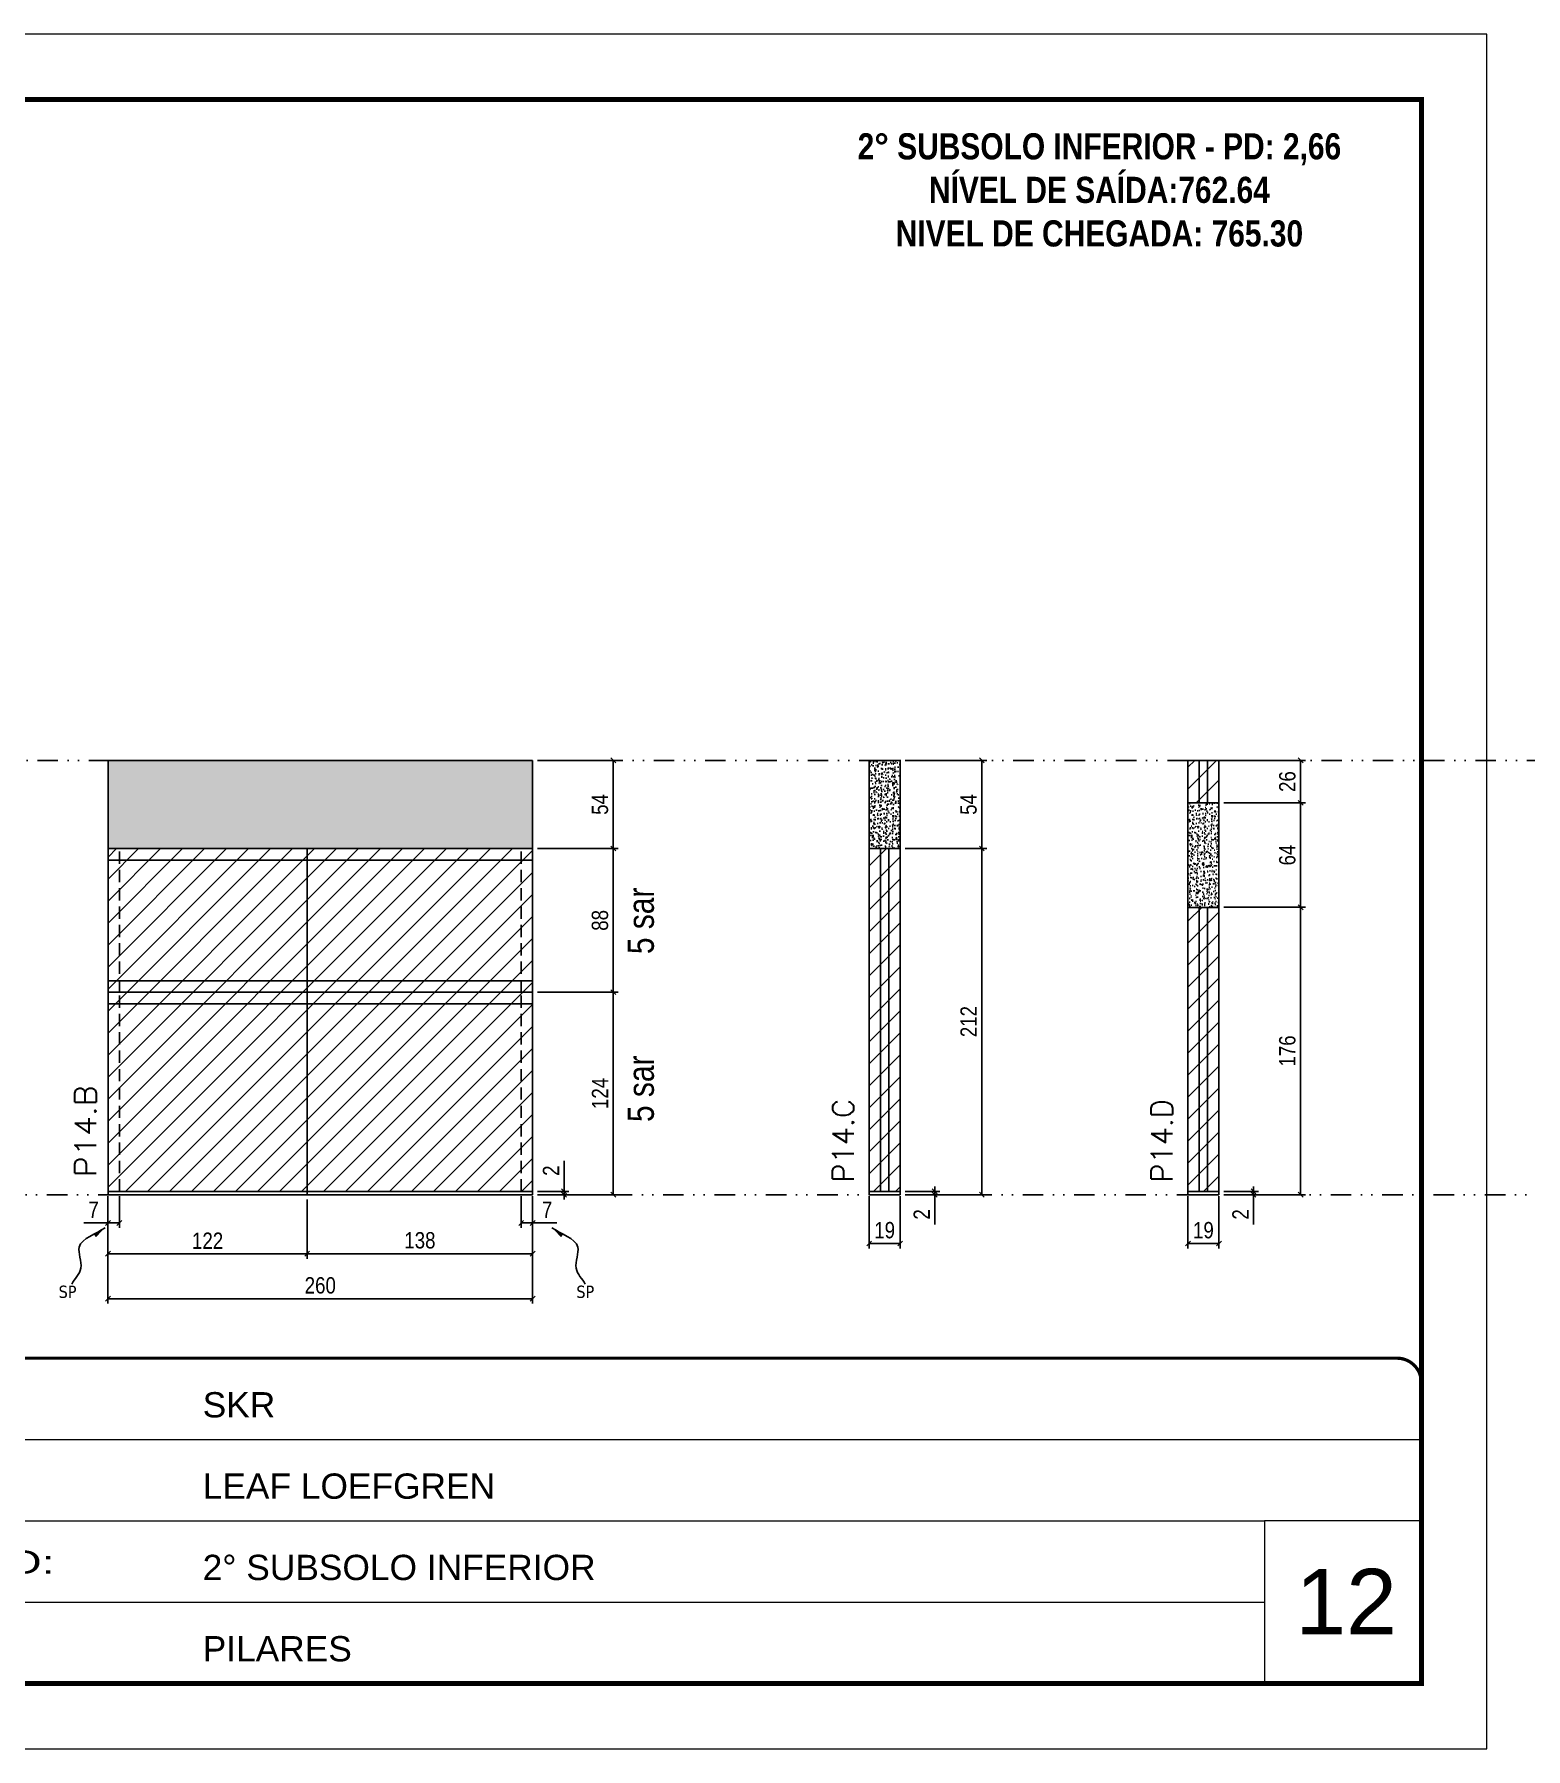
# Model space of a CAD drawing. Extents: x 13513 to 27878, y -21631 to 6985.
# Drawn here: x 19778 to 20691, y 3638 to 4688 of the extents above; entities that cross this region are included whole.
import ezdxf

# ---------------------------------------------------------------- set-up
doc = ezdxf.new("R2010")
doc.units = 0
for name, pattern in [('CONTINUO', [0]), ('DASHED', [0.75, 0.5, -0.25]), ('DIVIDE2', [0.625, 0.25, -0.125, 0, -0.125, 0, -0.125]), ('HIDDEN', [0.375, 0.25, -0.125])]:
    doc.linetypes.add(name, pattern=pattern)
for name, color, linetype, lineweight in [('CARIMBO', 255, 'Continuous', 9), ('Folhas', 255, 'Continuous', 9), ('Hachura', 251, 'Continuous', 9), ('SARRAFO DE PRESSAO', 251, 'DASHED', 9), ('Texto Seção', 7, 'Continuous', 15)]:
    doc.layers.add(name, color=color, linetype=linetype, lineweight=lineweight)
for name, color, linetype in [('COTA', 241, 'Continuous'), ('NOMENCLATURA', 7, 'Continuous'), ('Nível', 160, 'Continuous'), ('Painéis', 200, 'Continuous'), ('SARR_2.2x7', 40, 'Continuous'), ('Sarrafo de Pressão', 42, 'HIDDEN'), ('texto', 7, 'Continuous')]:
    doc.layers.add(name, color=color, linetype=linetype)
doc.styles.add('ARIAL', font='arial.ttf')
doc.styles.add('ARIAL_NARROW', font='ARIALN.TTF', dxfattribs={"height": 0.2})
doc.styles.add('COTA TECNICA', font='techl___.ttf', dxfattribs={"height": 10})
doc.styles.add('COTA TECNICA-50', font='techl___.ttf', dxfattribs={"height": 10})
doc.styles.add('REGUA-120', font='ROMANS.shx', dxfattribs={"height": 15})
doc.styles.add('ROMANC', font='techb___.ttf', dxfattribs={"height": 2.5})
doc.styles.get("Standard").update_dxf_attribs({"font": 'arial.ttf'})
doc.styles.add('Tecnologia', font='')
doc.styles.get('Tecnologia').set_extended_font_data('Forgotten Futurist')
doc.dimstyles.new('COTA PAINEL-50', dxfattribs={"dimtxt": 10, "dimasz": 3, "dimexe": 3, "dimexo": 3, "dimgap": 3, "dimtad": 1, "dimdec": 1, "dimzin": 12, "dimdsep": 46, "dimtxsty": 'COTA TECNICA-50', "dimblk1": 'OBLIQUE', "dimblk2": 'OBLIQUE', "dimsah": 1, "dimcen": 0.9, "dimclrd": 4, "dimclre": 4, "dimclrt": 240, "dimadec": 1, "dimazin": 3, "dimtfac": 1, "dimtdec": 1, "dimtmove": 0, "dimatfit": 3, "dimfxl": 1, "dimtolj": 1, "dimtzin": 12, "dimarcsym": 0})
doc.dimstyles.new('PAINEL', dxfattribs={"dimtxt": 10, "dimasz": 3, "dimexe": 3, "dimexo": 3, "dimgap": 3, "dimtad": 1, "dimdec": 1, "dimzin": 12, "dimdsep": 46, "dimtxsty": 'COTA TECNICA', "dimblk1": 'OBLIQUE', "dimblk2": 'OBLIQUE', "dimsah": 1, "dimcen": 0.9, "dimclrd": 4, "dimclre": 4, "dimclrt": 240, "dimadec": 1, "dimazin": 3, "dimtfac": 1, "dimtdec": 1, "dimtmove": 0, "dimatfit": 3, "dimfxl": 1, "dimtolj": 1, "dimtzin": 12, "dimarcsym": 0})
doc.dimstyles.get("Standard").update_dxf_attribs({"dimtxt": 0.18, "dimasz": 0.18, "dimexe": 0.18, "dimexo": 0.0625, "dimgap": 0.09, "dimtad": 0, "dimtih": 1, "dimtoh": 1, "dimdec": 4, "dimzin": 0, "dimdsep": 46, "dimtxsty": 'Standard', "dimcen": 0.09, "dimadec": 0, "dimazin": 0, "dimtfac": 1, "dimtdec": 4, "dimtofl": 0, "dimtmove": 0, "dimatfit": 3, "dimfxl": 1, "dimtolj": 1, "dimtzin": 0, "dimarcsym": 0})

# ---------------------------------------------------------------- blocks, each defined once
blk = doc.blocks.new('9999999999')
at = {"color": 30, "linetype": 'CONTINUO'}
for p, q in [((98564.6, 34230.2), (98564.6, 34429.4)), ((98564.6, 34379.6), (99584, 34379.6)), ((98564.6, 34329.8), (99488, 34329.8)), ((99584, 34329.8), (99488, 34329.8)), ((99488, 34329.8), (99488, 34230.2)), ((98564.6, 34280), (99488, 34280))]:
    blk.add_line(p, q, dxfattribs=at)
at = {"color": 30, "linetype": 'CONTINUO', "const_width": 2}
blk.add_lwpolyline([(99584, 34230.2), (99584, 34414.4, 0.414214), (99569, 34429.4), (98229, 34429.4, 0.414214), (98214, 34414.4), (98214, 34245.2, 0.414214), (98229, 34230.2), (99584, 34230.2)], format="xyb", dxfattribs=at)
at = {"layer": 'Folhas'}
blk.add_lwpolyline([(98139, 34190.2), (99624, 34190.2), (99624, 35240.2), (98139, 35240.2)], close=True, dxfattribs=at)
at = {"layer": 'Folhas', "color": 30, "const_width": 3}
blk.add_lwpolyline([(98214, 34230.2), (99584, 34230.2), (99584, 35200.2), (98214, 35200.2)], close=True, dxfattribs=at)
at = {"color": 7, "linetype": 'Continuous', "ltscale": 5, "style": 'ARIAL'}
for s, height, p in [('SKR', 15.48, (98837.7, 34393.1)), ('LEAF LOEFGREN', 15.483, (98837.7, 34343.3)), ('2° SUBSOLO INFERIOR', 15.483, (98837.7, 34293.5)), ('NOVA SISTEMAS CONSTRUTIVOS', 11.059, (98263.2, 34267.2)), ('PILARES', 15.48, (98837.7, 34243.7))]:
    blk.add_text(s, height=height, dxfattribs=at).set_placement(p)
at = {"layer": 'Folhas', "color": 7, "style": 'Tecnologia', "width": 1.5}
for s, p in [('CLIENTE:', (98573.7, 34397.2)), ('OBRA:', (98573.7, 34347.3)), ('PAVIMENTO:', (98573.7, 34297.5)), ('PROJETO:', (98573.7, 34247.7))]:
    blk.add_text(s, height=14, dxfattribs=at).set_placement(p)
blk = doc.blocks.new('_Oblique')
at = {"color": 0, "linetype": 'ByBlock', "lineweight": -2}
blk.add_line((-0.5, -0.5), (0.5, 0.5), dxfattribs=at)
blk = doc.blocks.new('*D1160')
at = {"layer": 'COTA', "color": 4, "lineweight": -2, "transparency": 16777216}
for p, q in [((19822.7, 3975.9), (19822.7, 3910.2)), ((20082.7, 3975.9), (20082.7, 3910.2)), ((20082.7, 3913.2), (19822.7, 3913.2))]:
    blk.add_line(p, q, dxfattribs=at)
at = {"layer": 'Defpoints', "color": 0, "transparency": 16777216}
for p in [(19822.7, 3978.9), (20082.7, 3978.9), (19822.7, 3913.2)]:
    blk.add_point(p, dxfattribs=at)
at = {"layer": 'COTA', "color": 4, "lineweight": -2, "transparency": 16777216, "xscale": 3, "yscale": 3, "zscale": 3, "rotation": 180}
blk.add_blockref('_Oblique', (19822.7, 3913.2), dxfattribs=at)
at = {"layer": 'COTA', "color": 4, "lineweight": -2, "transparency": 16777216, "xscale": 3, "yscale": 3, "zscale": 3}
blk.add_blockref('_Oblique', (20082.7, 3913.2), dxfattribs=at)
at = {"layer": 'COTA', "color": 240, "transparency": 16777216, "insert": (19952.7, 3921.3), "char_height": 10, "attachment_point": 5, "style": 'COTA TECNICA'}
blk.add_mtext('\\A1;260', dxfattribs=at)
blk = doc.blocks.new('*D1161')
at = {"layer": 'COTA', "color": 4, "lineweight": -2, "transparency": 16777216}
for p, q in [((20075.7, 3975.9), (20075.7, 3956.6)), ((20082.7, 3973.9), (20082.7, 3956.6)), ((20075.7, 3959.6), (20082.7, 3959.6)), ((20082.7, 3959.6), (20097.5, 3959.6))]:
    blk.add_line(p, q, dxfattribs=at)
at = {"layer": 'Defpoints', "color": 0, "transparency": 16777216}
for p in [(20075.7, 3978.9), (20082.7, 3976.9), (20082.7, 3959.6)]:
    blk.add_point(p, dxfattribs=at)
at = {"layer": 'COTA', "color": 4, "lineweight": -2, "transparency": 16777216, "xscale": 3, "yscale": 3, "zscale": 3, "rotation": 180}
blk.add_blockref('_Oblique', (20075.7, 3959.6), dxfattribs=at)
at = {"layer": 'COTA', "color": 4, "lineweight": -2, "transparency": 16777216, "xscale": 3, "yscale": 3, "zscale": 3}
blk.add_blockref('_Oblique', (20082.7, 3959.6), dxfattribs=at)
at = {"layer": 'COTA', "color": 240, "transparency": 16777216, "insert": (20091.6, 3967.7), "char_height": 10, "attachment_point": 5, "style": 'COTA TECNICA-50'}
blk.add_mtext('\\A1;7', dxfattribs=at)
blk = doc.blocks.new('*D1162')
at = {"layer": 'COTA', "color": 4, "lineweight": -2, "transparency": 16777216}
for p, q in [((19822.7, 3973.9), (19822.7, 3956.6)), ((19829.7, 3975.9), (19829.7, 3956.6)), ((19822.7, 3959.6), (19808, 3959.6)), ((19829.7, 3959.6), (19822.7, 3959.6))]:
    blk.add_line(p, q, dxfattribs=at)
at = {"layer": 'Defpoints', "color": 0, "transparency": 16777216}
for p in [(19822.7, 3976.9), (19829.7, 3978.9), (19822.7, 3959.6)]:
    blk.add_point(p, dxfattribs=at)
at = {"layer": 'COTA', "color": 4, "lineweight": -2, "transparency": 16777216, "xscale": 3, "yscale": 3, "zscale": 3, "rotation": 180}
blk.add_blockref('_Oblique', (19822.7, 3959.6), dxfattribs=at)
at = {"layer": 'COTA', "color": 4, "lineweight": -2, "transparency": 16777216, "xscale": 3, "yscale": 3, "zscale": 3}
blk.add_blockref('_Oblique', (19829.7, 3959.6), dxfattribs=at)
at = {"layer": 'COTA', "color": 240, "transparency": 16777216, "insert": (19813.9, 3967.7), "char_height": 10, "attachment_point": 5, "style": 'COTA TECNICA-50'}
blk.add_mtext('\\A1;7', dxfattribs=at)
blk = doc.blocks.new('*D1163')
at = {"layer": 'COTA', "color": 4, "lineweight": -2, "transparency": 16777216}
for p, q in [((20102, 3978.9), (20102, 3997.7)), ((20085.7, 3978.9), (20105, 3978.9)), ((20085.7, 3976.9), (20105, 3976.9)), ((20102, 3976.9), (20102, 3978.9)), ((20102, 3976.9), (20102, 3973.9))]:
    blk.add_line(p, q, dxfattribs=at)
at = {"layer": 'Defpoints', "color": 0, "transparency": 16777216}
for p in [(20082.7, 3978.9), (20082.7, 3976.9), (20102, 3976.9)]:
    blk.add_point(p, dxfattribs=at)
at = {"layer": 'COTA', "color": 4, "lineweight": -2, "transparency": 16777216, "xscale": 3, "yscale": 3, "zscale": 3}
for p, rotation in [((20102, 3978.9), 270), ((20102, 3976.9), 90)]:
    blk.add_blockref('_Oblique', p, dxfattribs=dict(at, rotation=rotation))
at = {"layer": 'COTA', "color": 240, "transparency": 16777216, "insert": (20094, 3991.6), "char_height": 10, "attachment_point": 5, "rotation": 90, "style": 'COTA TECNICA-50'}
blk.add_mtext('\\A1;2', dxfattribs=at)
blk = doc.blocks.new('*D1164')
at = {"layer": 'COTA', "color": 4, "lineweight": -2, "transparency": 16777216}
for p, q in [((20085.7, 4188.9), (20135.1, 4188.9)), ((20132.1, 4100.9), (20132.1, 4188.9)), ((20085.7, 4100.9), (20135.1, 4100.9))]:
    blk.add_line(p, q, dxfattribs=at)
at = {"layer": 'Defpoints', "color": 0, "transparency": 16777216}
for p in [(20082.7, 4188.9), (20132.1, 4188.9), (20082.7, 4100.9)]:
    blk.add_point(p, dxfattribs=at)
at = {"layer": 'COTA', "color": 4, "lineweight": -2, "transparency": 16777216, "xscale": 3, "yscale": 3, "zscale": 3}
for p, rotation in [((20132.1, 4188.9), 90), ((20132.1, 4100.9), 270)]:
    blk.add_blockref('_Oblique', p, dxfattribs=dict(at, rotation=rotation))
at = {"layer": 'COTA', "color": 240, "transparency": 16777216, "insert": (20124, 4144.9), "char_height": 10, "attachment_point": 5, "rotation": 90, "style": 'COTA TECNICA-50'}
blk.add_mtext('\\A1;88', dxfattribs=at)
blk = doc.blocks.new('*D1172')
at = {"layer": 'COTA', "color": 4, "linetype": 'ByBlock', "lineweight": -2, "transparency": 16777216}
for p, q in [((20085.7, 4100.9), (20135.1, 4100.9)), ((20132.1, 3976.9), (20132.1, 4100.9)), ((20085.7, 3976.9), (20135.1, 3976.9))]:
    blk.add_line(p, q, dxfattribs=at)
at = {"layer": 'Defpoints', "color": 0, "linetype": 'ByBlock', "transparency": 16777216}
for p in [(20082.7, 4100.9), (20132.1, 4100.9), (20082.7, 3976.9)]:
    blk.add_point(p, dxfattribs=at)
at = {"layer": 'COTA', "color": 4, "linetype": 'ByBlock', "lineweight": -2, "transparency": 16777216, "xscale": 3, "yscale": 3, "zscale": 3}
for p, rotation in [((20132.1, 4100.9), 90), ((20132.1, 3976.9), 270)]:
    blk.add_blockref('_Oblique', p, dxfattribs=dict(at, rotation=rotation))
at = {"layer": 'COTA', "color": 240, "linetype": 'ByBlock', "transparency": 16777216, "insert": (20124, 4038.9), "char_height": 10, "attachment_point": 5, "rotation": 90, "style": 'COTA TECNICA'}
blk.add_mtext('\\A1;124', dxfattribs=at)
blk = doc.blocks.new('*D1173')
at = {"layer": 'COTA', "color": 4, "linetype": 'ByBlock', "lineweight": -2, "transparency": 16777216}
for p, q in [((20085.7, 4100.9), (20135.1, 4100.9)), ((20132.1, 3976.9), (20132.1, 4100.9)), ((20085.7, 3976.9), (20135.1, 3976.9))]:
    blk.add_line(p, q, dxfattribs=at)
at = {"layer": 'Defpoints', "color": 0, "linetype": 'ByBlock', "transparency": 16777216}
for p in [(20082.7, 4100.9), (20132.1, 4100.9), (20082.7, 3976.9)]:
    blk.add_point(p, dxfattribs=at)
at = {"layer": 'COTA', "color": 4, "linetype": 'ByBlock', "lineweight": -2, "transparency": 16777216, "xscale": 3, "yscale": 3, "zscale": 3}
for p, rotation in [((20132.1, 4100.9), 90), ((20132.1, 3976.9), 270)]:
    blk.add_blockref('_Oblique', p, dxfattribs=dict(at, rotation=rotation))
at = {"layer": 'COTA', "color": 240, "linetype": 'ByBlock', "transparency": 16777216, "insert": (20124, 4038.9), "char_height": 10, "attachment_point": 5, "rotation": 90, "style": 'COTA TECNICA'}
blk.add_mtext('\\A1;124', dxfattribs=at)
blk = doc.blocks.new('*D1174')
at = {"layer": 'COTA', "color": 4, "lineweight": -2, "transparency": 16777216}
for p, q in [((19944.7, 3973.9), (19944.7, 3937.7)), ((20082.7, 3973.9), (20082.7, 3937.7)), ((19944.7, 3940.7), (20082.7, 3940.7))]:
    blk.add_line(p, q, dxfattribs=at)
at = {"layer": 'Defpoints', "color": 0, "transparency": 16777216}
for p in [(19944.7, 3976.9), (20082.7, 3976.9), (20082.7, 3940.7)]:
    blk.add_point(p, dxfattribs=at)
at = {"layer": 'COTA', "color": 4, "lineweight": -2, "transparency": 16777216, "xscale": 3, "yscale": 3, "zscale": 3, "rotation": 180}
blk.add_blockref('_Oblique', (19944.7, 3940.7), dxfattribs=at)
at = {"layer": 'COTA', "color": 4, "lineweight": -2, "transparency": 16777216, "xscale": 3, "yscale": 3, "zscale": 3}
blk.add_blockref('_Oblique', (20082.7, 3940.7), dxfattribs=at)
at = {"layer": 'COTA', "color": 240, "transparency": 16777216, "insert": (20013.7, 3948.9), "char_height": 10, "attachment_point": 5, "style": 'COTA TECNICA'}
blk.add_mtext('\\A1;138', dxfattribs=at)
blk = doc.blocks.new('*D1175')
at = {"layer": 'COTA', "color": 4, "lineweight": -2, "transparency": 16777216}
for p, q in [((19822.7, 3973.9), (19822.7, 3937.7)), ((19944.7, 3973.9), (19944.7, 3937.7)), ((19822.7, 3940.7), (19944.7, 3940.7))]:
    blk.add_line(p, q, dxfattribs=at)
at = {"layer": 'Defpoints', "color": 0, "transparency": 16777216}
for p in [(19822.7, 3976.9), (19944.7, 3976.9), (19944.7, 3940.7)]:
    blk.add_point(p, dxfattribs=at)
at = {"layer": 'COTA', "color": 4, "lineweight": -2, "transparency": 16777216, "xscale": 3, "yscale": 3, "zscale": 3, "rotation": 180}
blk.add_blockref('_Oblique', (19822.7, 3940.7), dxfattribs=at)
at = {"layer": 'COTA', "color": 4, "lineweight": -2, "transparency": 16777216, "xscale": 3, "yscale": 3, "zscale": 3}
blk.add_blockref('_Oblique', (19944.7, 3940.7), dxfattribs=at)
at = {"layer": 'COTA', "color": 240, "transparency": 16777216, "insert": (19883.7, 3948.7), "char_height": 10, "attachment_point": 5, "style": 'COTA TECNICA'}
blk.add_mtext('\\A1;122', dxfattribs=at)
blk = doc.blocks.new('*D1165')
at = {"layer": 'COTA', "color": 4, "lineweight": -2, "transparency": 16777216}
for p, q in [((20288.8, 3975.9), (20288.8, 3944)), ((20307.8, 3975.9), (20307.8, 3944)), ((20288.8, 3947), (20307.8, 3947))]:
    blk.add_line(p, q, dxfattribs=at)
at = {"layer": 'Defpoints', "color": 0, "transparency": 16777216}
for p in [(20288.8, 3978.9), (20307.8, 3978.9), (20307.8, 3947)]:
    blk.add_point(p, dxfattribs=at)
at = {"layer": 'COTA', "color": 4, "lineweight": -2, "transparency": 16777216, "xscale": 3, "yscale": 3, "zscale": 3, "rotation": 180}
blk.add_blockref('_Oblique', (20288.8, 3947), dxfattribs=at)
at = {"layer": 'COTA', "color": 4, "lineweight": -2, "transparency": 16777216, "xscale": 3, "yscale": 3, "zscale": 3}
blk.add_blockref('_Oblique', (20307.8, 3947), dxfattribs=at)
at = {"layer": 'COTA', "color": 240, "transparency": 16777216, "insert": (20298.3, 3955.1), "char_height": 10, "attachment_point": 5, "style": 'COTA TECNICA'}
blk.add_mtext('\\A1;19', dxfattribs=at)
blk = doc.blocks.new('*D1166')
at = {"layer": 'COTA', "color": 4, "lineweight": -2, "transparency": 16777216}
for p, q in [((20329, 3978.9), (20329, 3981.9)), ((20310.8, 3978.9), (20332, 3978.9)), ((20310.8, 3976.9), (20332, 3976.9)), ((20329, 3978.9), (20329, 3976.9)), ((20329, 3976.9), (20329, 3958.7))]:
    blk.add_line(p, q, dxfattribs=at)
at = {"layer": 'Defpoints', "color": 0, "transparency": 16777216}
for p in [(20307.8, 3978.9), (20307.8, 3976.9), (20329, 3978.9)]:
    blk.add_point(p, dxfattribs=at)
at = {"layer": 'COTA', "color": 4, "lineweight": -2, "transparency": 16777216, "xscale": 3, "yscale": 3, "zscale": 3}
for p, rotation in [((20329, 3978.9), 270), ((20329, 3976.9), 90)]:
    blk.add_blockref('_Oblique', p, dxfattribs=dict(at, rotation=rotation))
at = {"layer": 'COTA', "color": 240, "transparency": 16777216, "insert": (20321, 3964.8), "char_height": 10, "attachment_point": 5, "rotation": 90, "style": 'COTA TECNICA-50'}
blk.add_mtext('\\A1;2', dxfattribs=at)
blk = doc.blocks.new('*D1167')
at = {"layer": 'COTA', "color": 4, "lineweight": -2, "transparency": 16777216}
for p, q in [((20310.8, 4188.9), (20360.8, 4188.9)), ((20357.8, 3976.9), (20357.8, 4188.9)), ((20310.8, 3976.9), (20360.8, 3976.9))]:
    blk.add_line(p, q, dxfattribs=at)
at = {"layer": 'Defpoints', "color": 0, "transparency": 16777216}
for p in [(20307.8, 4188.9), (20357.8, 4188.9), (20307.8, 3976.9)]:
    blk.add_point(p, dxfattribs=at)
at = {"layer": 'COTA', "color": 4, "lineweight": -2, "transparency": 16777216, "xscale": 3, "yscale": 3, "zscale": 3}
for p, rotation in [((20357.8, 4188.9), 90), ((20357.8, 3976.9), 270)]:
    blk.add_blockref('_Oblique', p, dxfattribs=dict(at, rotation=rotation))
at = {"layer": 'COTA', "color": 240, "transparency": 16777216, "insert": (20349.7, 4082.9), "char_height": 10, "attachment_point": 5, "rotation": 90, "style": 'COTA TECNICA-50'}
blk.add_mtext('\\A1;212', dxfattribs=at)
blk = doc.blocks.new('*D1183')
at = {"layer": 'COTA', "color": 4, "lineweight": -2, "transparency": 16777216}
for p, q in [((20085.7, 4242.9), (20135.1, 4242.9)), ((20132.1, 4242.9), (20132.1, 4188.9)), ((20085.7, 4188.9), (20135.1, 4188.9))]:
    blk.add_line(p, q, dxfattribs=at)
at = {"layer": 'Defpoints', "color": 0, "transparency": 16777216}
for p in [(20082.7, 4242.9), (20082.7, 4188.9), (20132.1, 4188.9)]:
    blk.add_point(p, dxfattribs=at)
at = {"layer": 'COTA', "color": 4, "lineweight": -2, "transparency": 16777216, "xscale": 3, "yscale": 3, "zscale": 3}
for p, rotation in [((20132.1, 4242.9), 90), ((20132.1, 4188.9), 270)]:
    blk.add_blockref('_Oblique', p, dxfattribs=dict(at, rotation=rotation))
at = {"layer": 'COTA', "color": 240, "transparency": 16777216, "insert": (20124, 4215.9), "char_height": 10, "attachment_point": 5, "rotation": 90, "style": 'COTA TECNICA'}
blk.add_mtext('\\A1;54', dxfattribs=at)
blk = doc.blocks.new('*D1184')
at = {"layer": 'COTA', "color": 4, "lineweight": -2, "transparency": 16777216}
for p, q in [((20310.8, 4242.9), (20360.8, 4242.9)), ((20357.8, 4188.9), (20357.8, 4242.9)), ((20310.8, 4188.9), (20360.8, 4188.9))]:
    blk.add_line(p, q, dxfattribs=at)
at = {"layer": 'Defpoints', "color": 0, "transparency": 16777216}
for p in [(20307.8, 4242.9), (20357.8, 4242.9), (20307.8, 4188.9)]:
    blk.add_point(p, dxfattribs=at)
at = {"layer": 'COTA', "color": 4, "lineweight": -2, "transparency": 16777216, "xscale": 3, "yscale": 3, "zscale": 3}
for p, rotation in [((20357.8, 4242.9), 90), ((20357.8, 4188.9), 270)]:
    blk.add_blockref('_Oblique', p, dxfattribs=dict(at, rotation=rotation))
at = {"layer": 'COTA', "color": 240, "transparency": 16777216, "insert": (20349.7, 4215.9), "char_height": 10, "attachment_point": 5, "rotation": 90, "style": 'COTA TECNICA'}
blk.add_mtext('\\A1;54', dxfattribs=at)
blk = doc.blocks.new('*D1186')
at = {"layer": 'COTA', "color": 4, "lineweight": -2, "transparency": 16777216}
for p, q in [((20484, 3975.9), (20484, 3944)), ((20503, 3975.9), (20503, 3944)), ((20484, 3947), (20503, 3947))]:
    blk.add_line(p, q, dxfattribs=at)
at = {"layer": 'Defpoints', "color": 0, "transparency": 16777216}
for p in [(20484, 3978.9), (20503, 3978.9), (20503, 3947)]:
    blk.add_point(p, dxfattribs=at)
at = {"layer": 'COTA', "color": 4, "lineweight": -2, "transparency": 16777216, "xscale": 3, "yscale": 3, "zscale": 3, "rotation": 180}
blk.add_blockref('_Oblique', (20484, 3947), dxfattribs=at)
at = {"layer": 'COTA', "color": 4, "lineweight": -2, "transparency": 16777216, "xscale": 3, "yscale": 3, "zscale": 3}
blk.add_blockref('_Oblique', (20503, 3947), dxfattribs=at)
at = {"layer": 'COTA', "color": 240, "transparency": 16777216, "insert": (20493.5, 3955.1), "char_height": 10, "attachment_point": 5, "style": 'COTA TECNICA'}
blk.add_mtext('\\A1;19', dxfattribs=at)
blk = doc.blocks.new('*D1187')
at = {"layer": 'COTA', "color": 4, "lineweight": -2, "transparency": 16777216}
for p, q in [((20524.2, 3978.9), (20524.2, 3981.9)), ((20506, 3978.9), (20527.2, 3978.9)), ((20506, 3976.9), (20527.2, 3976.9)), ((20524.2, 3978.9), (20524.2, 3976.9)), ((20524.2, 3976.9), (20524.2, 3958.7))]:
    blk.add_line(p, q, dxfattribs=at)
at = {"layer": 'Defpoints', "color": 0, "transparency": 16777216}
for p in [(20503, 3978.9), (20503, 3976.9), (20524.2, 3978.9)]:
    blk.add_point(p, dxfattribs=at)
at = {"layer": 'COTA', "color": 4, "lineweight": -2, "transparency": 16777216, "xscale": 3, "yscale": 3, "zscale": 3}
for p, rotation in [((20524.2, 3978.9), 270), ((20524.2, 3976.9), 90)]:
    blk.add_blockref('_Oblique', p, dxfattribs=dict(at, rotation=rotation))
at = {"layer": 'COTA', "color": 240, "transparency": 16777216, "insert": (20516.2, 3964.8), "char_height": 10, "attachment_point": 5, "rotation": 90, "style": 'COTA TECNICA-50'}
blk.add_mtext('\\A1;2', dxfattribs=at)
blk = doc.blocks.new('*D1185')
at = {"layer": 'COTA', "color": 4, "lineweight": -2, "transparency": 16777216}
for p, q in [((20506, 4152.9), (20556, 4152.9)), ((20553, 3976.9), (20553, 4152.9)), ((20506, 3976.9), (20556, 3976.9))]:
    blk.add_line(p, q, dxfattribs=at)
at = {"layer": 'Defpoints', "color": 0, "transparency": 16777216}
for p in [(20503, 4152.9), (20553, 4152.9), (20503, 3976.9)]:
    blk.add_point(p, dxfattribs=at)
at = {"layer": 'COTA', "color": 4, "lineweight": -2, "transparency": 16777216, "xscale": 3, "yscale": 3, "zscale": 3}
for p, rotation in [((20553, 4152.9), 90), ((20553, 3976.9), 270)]:
    blk.add_blockref('_Oblique', p, dxfattribs=dict(at, rotation=rotation))
at = {"layer": 'COTA', "color": 240, "transparency": 16777216, "insert": (20544.9, 4064.9), "char_height": 10, "attachment_point": 5, "rotation": 90, "style": 'COTA TECNICA-50'}
blk.add_mtext('\\A1;176', dxfattribs=at)
blk = doc.blocks.new('*D1188')
at = {"layer": 'COTA', "color": 4, "lineweight": -2, "transparency": 16777216}
for p, q in [((20506, 4216.9), (20556, 4216.9)), ((20553, 4152.9), (20553, 4216.9)), ((20506, 4152.9), (20556, 4152.9))]:
    blk.add_line(p, q, dxfattribs=at)
at = {"layer": 'Defpoints', "color": 0, "transparency": 16777216}
for p in [(20503, 4216.9), (20553, 4216.9), (20503, 4152.9)]:
    blk.add_point(p, dxfattribs=at)
at = {"layer": 'COTA', "color": 4, "lineweight": -2, "transparency": 16777216, "xscale": 3, "yscale": 3, "zscale": 3}
for p, rotation in [((20553, 4216.9), 90), ((20553, 4152.9), 270)]:
    blk.add_blockref('_Oblique', p, dxfattribs=dict(at, rotation=rotation))
at = {"layer": 'COTA', "color": 240, "transparency": 16777216, "insert": (20544.9, 4184.9), "char_height": 10, "attachment_point": 5, "rotation": 90, "style": 'COTA TECNICA'}
blk.add_mtext('\\A1;64', dxfattribs=at)
blk = doc.blocks.new('*D1189')
at = {"layer": 'COTA', "color": 4, "lineweight": -2, "transparency": 16777216}
for p, q in [((20506, 4242.9), (20556, 4242.9)), ((20553, 4216.9), (20553, 4242.9)), ((20506, 4216.9), (20556, 4216.9))]:
    blk.add_line(p, q, dxfattribs=at)
at = {"layer": 'Defpoints', "color": 0, "transparency": 16777216}
for p in [(20503, 4242.9), (20553, 4242.9), (20503, 4216.9)]:
    blk.add_point(p, dxfattribs=at)
at = {"layer": 'COTA', "color": 4, "lineweight": -2, "transparency": 16777216, "xscale": 3, "yscale": 3, "zscale": 3}
for p, rotation in [((20553, 4242.9), 90), ((20553, 4216.9), 270)]:
    blk.add_blockref('_Oblique', p, dxfattribs=dict(at, rotation=rotation))
at = {"layer": 'COTA', "color": 240, "transparency": 16777216, "insert": (20544.9, 4229.9), "char_height": 10, "attachment_point": 5, "rotation": 90, "style": 'COTA TECNICA'}
blk.add_mtext('\\A1;26', dxfattribs=at)

msp = doc.modelspace()

# ---------------------------------------------------------------- hatches: boundary and pattern name
at = {"layer": 'COTA'}
h = msp.add_hatch(dxfattribs=at)
h.set_pattern_fill('AR-CONC', color=256, scale=0.03)
h.paths.add_polyline_path([(20082.73, 4188.86), (20082.73, 4242.86), (19822.73, 4242.86), (19822.73, 4188.86)])
h = msp.add_hatch(dxfattribs=at)
h.set_pattern_fill('AR-CONC', color=256, scale=0.03)
h.paths.add_polyline_path([(20288.78, 4188.86), (20307.78, 4188.86), (20307.78, 4242.86), (20288.78, 4242.86)])
h = msp.add_hatch(dxfattribs=at)
h.set_pattern_fill('AR-CONC', color=256, scale=0.03)
h.set_pattern_definition([(50, (195.2026, 0), (5.4655401, -0.4781726), [0.5715, -6.2865]), (355, (195.2026, 0), (-1.0573026, 5.7317054), [0.4572, -5.0292175]), (100.451445, (195.658, -0.04), (4.4082374, 5.2535326), [0.4857003, -5.3427073]), (46.1842, (195.2026, 1.524), (8.1323712, -1.2612698), [0.85725, -9.42975]), (96.635558, (195.88, 1.419), (7.122124, 7.4227837), [0.7285507, -8.0140682]), (351.18415, (195.203, 1.524), (7.122124, 7.4227837), [0.685799, -7.543792]), (21, (195.9646, 1.143), (4.5484317, -3.0679559), [0.5715, -6.2865]), (326, (195.9646, 1.143), (1.8540609, 5.525639), [0.4572, -5.0292]), (71.451445, (196.3437, 0.8873), (6.4024926, 2.457683), [0.4857003, -5.3426981]), (37.5, (195.2026, 0), (0.0926581, 2.53665117), [0, -4.96824, 0, -5.1054, 0, -5.04825]), (7.5, (195.2026, 0), (2.00458988, 3.00541724), [0, -2.91084, 0, -4.85394, 0, -1.92405]), (327.5, (193.5034, 0), (4.06771786, -0.17186232), [0, -1.905, 0, -5.9436, 0, -7.8867]), (317.5, (192.7414, 0), (4.44387544, 0.76279473), [0, -2.4765, 0, -3.94716, 0, -5.6007])])
h.paths.add_polyline_path([(20502.99, 4216.86), (20483.99, 4216.86), (20483.99, 4152.86), (20502.99, 4152.86)])
at = {"layer": 'Hachura', "linetype": 'ByBlock'}
h = msp.add_hatch(dxfattribs=at)
h.set_pattern_fill('ANSI31', color=256, scale=3)
h.paths.add_polyline_path([(20495.99, 4216.86), (20502.99, 4216.86), (20502.99, 4242.86), (20495.99, 4242.86)])
h.paths.add_polyline_path([(20495.99, 4242.86), (20490.99, 4242.86), (20490.99, 4216.86), (20495.99, 4216.86)])
h.paths.add_polyline_path([(20483.99, 4216.86), (20490.99, 4216.86), (20490.99, 4242.86), (20483.99, 4242.86)])
h = msp.add_hatch(dxfattribs=at)
h.set_pattern_fill('ANSI31', color=256, scale=3)
h.paths.add_polyline_path([(19508.31, 4152.86), (19508.31, 4204.86), (19420.31, 4204.86), (19420.31, 4152.86)])
h.paths.add_polyline_path([(19612.31, 4152.86), (19612.31, 4204.86), (19508.31, 4204.86), (19508.31, 4152.86)])
h.paths.add_polyline_path([(19508.31, 4152.86), (19508.31, 4100.86), (19646.31, 4100.86), (19646.31, 4152.86)])
h.paths.add_polyline_path([(19386.31, 4152.86), (19386.31, 4100.86), (19508.31, 4100.86), (19508.31, 4152.86)])
h.paths.add_polyline_path([(19508.31, 3978.86), (19508.31, 4100.86), (19386.31, 4100.86), (19386.31, 3978.86)])
h.paths.add_polyline_path([(19646.31, 3978.86), (19646.31, 4100.86), (19508.31, 4100.86), (19508.31, 3978.86)])
h.paths.add_polyline_path([(19822.73, 4100.86), (19822.73, 3978.86), (19944.73, 3978.86), (19944.73, 4100.86)])
h.paths.add_polyline_path([(19944.73, 4188.86), (19822.73, 4188.86), (19822.73, 4100.86), (19944.73, 4100.86)])
h.paths.add_polyline_path([(20082.73, 4100.86), (20082.73, 4188.86), (19944.73, 4188.86), (19944.73, 4100.86)])
h.paths.add_polyline_path([(20082.73, 3978.86), (20082.73, 4100.86), (19944.73, 4100.86), (19944.73, 3978.86)])
h.paths.add_polyline_path([(20307.78, 4188.86), (20288.78, 4188.86), (20288.78, 3978.86), (20307.78, 3978.86)])
h.paths.add_polyline_path([(20502.99, 4152.86), (20483.99, 4152.86), (20483.99, 3978.86), (20502.99, 3978.86)])

# ---------------------------------------------------------------- linework, layer by layer
at = {"layer": 'COTA'}
for p, q in [((19822.73, 4242.86), (20082.73, 4242.86)), ((19822.73, 4188.86), (19822.73, 4242.86)), ((20082.73, 4188.86), (20082.73, 4242.86))]:
    msp.add_line(p, q, dxfattribs=at)
for points in [[(20307.78, 4188.86), (20288.78, 4188.86), (20288.78, 4242.86), (20307.78, 4242.86)], [(20502.99, 4152.86), (20483.99, 4152.86), (20483.99, 4216.86), (20502.99, 4216.86)]]:
    msp.add_lwpolyline(points, close=True, dxfattribs=at)
at = {"layer": 'Nível', "color": 4, "linetype": 'DIVIDE2', "ltscale": 50}
for p, q in [((19181.97, 4242.86), (21531.15, 4242.86)), ((13526.77, 3976.86), (21531.15, 3976.86))]:
    msp.add_line(p, q, dxfattribs=at)
at = {"layer": 'Painéis'}
for p, q in [((19822.73, 4188.86), (19822.73, 3978.86)), ((19822.73, 4188.86), (20082.73, 4188.86)), ((19944.73, 3976.86), (19944.73, 4188.86)), ((20082.73, 3978.86), (20082.73, 4188.86)), ((20288.78, 4188.86), (20288.78, 3978.86)), ((20307.78, 4188.86), (20288.78, 4188.86)), ((20307.78, 4188.86), (20307.78, 3978.86)), ((20483.99, 4152.86), (20483.99, 3978.86)), ((20502.99, 4152.86), (20483.99, 4152.86)), ((20502.99, 4152.86), (20502.99, 3978.86)), ((19822.73, 4100.86), (20082.73, 4100.86)), ((20288.78, 3978.86), (20307.78, 3978.86)), ((20288.78, 3978.86), (20307.78, 3978.86)), ((20288.78, 3976.86), (20288.78, 3978.86)), ((20307.78, 3976.86), (20288.78, 3976.86)), ((20307.78, 3978.86), (20307.78, 3976.86)), ((20483.99, 3978.86), (20502.99, 3978.86)), ((20483.99, 3978.86), (20502.99, 3978.86)), ((20483.99, 3976.86), (20483.99, 3978.86)), ((20502.99, 3976.86), (20483.99, 3976.86)), ((20502.99, 3978.86), (20502.99, 3976.86))]:
    msp.add_line(p, q, dxfattribs=at)
for points in [[(20483.99, 4216.86), (20502.99, 4216.86), (20502.99, 4242.86), (20483.99, 4242.86)], [(20082.73, 3978.86), (19822.73, 3978.86), (19822.73, 3976.86), (20082.73, 3976.86)]]:
    msp.add_lwpolyline(points, close=True, dxfattribs=at)
at = {"layer": 'SARR_2.2x7'}
for p, q in [((20490.99, 4216.86), (20490.99, 4242.86)), ((20495.99, 4216.86), (20495.99, 4242.86)), ((19822.73, 4181.86), (20082.73, 4181.86)), ((20295.78, 4188.86), (20295.78, 3978.86)), ((20300.78, 4188.86), (20300.78, 3978.86)), ((20490.99, 4152.86), (20490.99, 3978.86)), ((20495.99, 4152.86), (20495.99, 3978.86)), ((19822.73, 4107.86), (20082.73, 4107.86)), ((19822.73, 4093.86), (20082.73, 4093.86))]:
    msp.add_line(p, q, dxfattribs=at)
at = {"layer": 'Sarrafo de Pressão', "ltscale": 30}
for p, q in [((19829.73, 4100.86), (19829.73, 4188.86)), ((20075.73, 4100.86), (20075.73, 4188.86)), ((19829.73, 3978.86), (19829.73, 4100.86)), ((20075.73, 3978.86), (20075.73, 4100.86))]:
    msp.add_line(p, q, dxfattribs=at)

# ---------------------------------------------------------------- block references
at = {"layer": 'SARRAFO DE PRESSAO', "color": 6, "linetype": 'ByBlock'}
msp.add_blockref('9999999999', (-78957.01, -30552.63), dxfattribs=at)

# ---------------------------------------------------------------- texts
at = {"layer": 'CARIMBO', "style": 'ARIAL'}
msp.add_text('12', height=40, dxfattribs=at).set_placement((20549.83, 3707.72))
at = {"layer": 'NOMENCLATURA', "style": 'ARIAL_NARROW'}
for p in [(20156.98, 4124.23), (20156.98, 4021.38)]:
    msp.add_text('5 sar', height=16, rotation=90, dxfattribs=at).set_placement(p)
at = {"layer": 'NOMENCLATURA', "color": 2, "insert": (20429.81, 4653.64), "char_height": 16, "attachment_point": 2, "style": 'ROMANC'}
msp.add_mtext_dynamic_manual_height_columns('\\P2° SUBSOLO INFERIOR - PD: 2,66\\PNÍVEL DE SAÍDA:762.64\\PNIVEL DE CHEGADA: 765.30', width=432.3511, gutter_width=1, heights=[0], dxfattribs=at)
at = {"layer": 'texto', "color": 0, "char_height": 7.5, "attachment_point": 5}
for insert in [(19797.96, 3917.37), (20114.98, 3917.37)]:
    msp.add_mtext('{\\fTahoma|b0|i0|c0|p34;\\C4;SP}', dxfattribs=dict(at, insert=insert))
at = {"layer": 'Texto Seção', "style": 'REGUA-120', "width": 1.1}
msp.add_text('P14.B', height=13, rotation=90, dxfattribs=at).set_placement((19815.49, 3987.62))
at = {"layer": 'Texto Seção', "char_height": 13, "width": 370.6998, "attachment_point": 7, "rotation": 90, "style": 'REGUA-120'}
for s, insert in [('P14.C', (20279.33, 3984.27)), ('P14.D', (20474.54, 3984.27))]:
    msp.add_mtext(s, dxfattribs=dict(at, insert=insert))

# ---------------------------------------------------------------- dimensions: what is measured, and where the dimension line sits
at = {"layer": 'COTA'}
for base, p1, p2, angle, dimstyle, picture, middle in [((20132.1, 4188.86), (20082.73, 4242.86), (20082.73, 4188.86), 90, 'PAINEL', '*D1183', (20123.99, 4215.86)), ((20357.77, 4242.86), (20307.78, 4188.86), (20307.78, 4242.86), 90, 'PAINEL', '*D1184', (20349.66, 4215.86)), ((20552.98, 4242.86), (20502.99, 4216.86), (20502.99, 4242.86), 90, 'PAINEL', '*D1189', (20544.87, 4229.86)), ((20552.98, 4216.86), (20502.99, 4152.86), (20502.99, 4216.86), 90, 'PAINEL', '*D1188', (20544.87, 4184.86)), ((20132.1, 4188.86), (20082.73, 4100.86), (20082.73, 4188.86), 90, 'COTA PAINEL-50', '*D1164', (20124.01, 4144.86)), ((20357.77, 4188.86), (20307.78, 3976.86), (20307.78, 4188.86), 90, 'COTA PAINEL-50', '*D1167', (20349.72, 4082.86)), ((20552.98, 4152.86), (20502.99, 3976.86), (20502.99, 4152.86), 90, 'COTA PAINEL-50', '*D1185', (20544.87, 4064.86)), ((19822.73, 3959.62), (19829.73, 3978.86), (19822.73, 3976.86), 180, 'COTA PAINEL-50', '*D1162', (19813.87, 3967.69))]:
    dim = msp.add_linear_dim(base=base, p1=p1, p2=p2, angle=angle, dimstyle=dimstyle, dxfattribs=at)
    dim.commit()
    dim.dimension.update_dxf_attribs({"geometry": picture, "text_midpoint": middle})
at = {"layer": 'COTA', "linetype": 'ByBlock'}
for picture in ['*D1172', '*D1173']:
    dim = msp.add_aligned_dim(p1=(20082.73, 3976.86), p2=(20082.73, 4100.86), distance=-49.37, dimstyle='PAINEL', dxfattribs=at)
    dim.commit()
    dim.dimension.update_dxf_attribs({"geometry": picture, "text_midpoint": (20124.03, 4038.86)})
at = {"layer": 'COTA'}
for base, p1, p2, picture, middle in [((20101.99, 3976.86), (20082.73, 3978.86), (20082.73, 3976.86), '*D1163', (20101.99, 3991.61)), ((20328.98, 3978.86), (20307.78, 3976.86), (20307.78, 3978.86), '*D1166', (20328.98, 3964.8)), ((20524.18, 3978.86), (20502.99, 3976.86), (20502.99, 3978.86), '*D1187', (20524.18, 3964.8))]:
    dim = msp.add_linear_dim(base=base, p1=p1, p2=p2, angle=90, dimstyle='COTA PAINEL-50', dxfattribs=at)
    dim.commit()
    dim.dimension.update_dxf_attribs({"geometry": picture, "text_midpoint": middle, "dimtype": 160})
dim = msp.add_linear_dim(base=(19822.73, 3913.24), p1=(20082.73, 3978.86), p2=(19822.73, 3978.86), angle=180, dimstyle='PAINEL', override={"dimarcsym": 2}, dxfattribs=at)
dim.commit()
dim.dimension.update_dxf_attribs({"geometry": '*D1160', "text_midpoint": (19952.73, 3921.35)})
for base, p1, p2, dimstyle, picture, middle in [((19944.73, 3940.68), (19822.73, 3976.86), (19944.73, 3976.86), 'PAINEL', '*D1175', (19883.73, 3948.74)), ((20082.73, 3959.62), (20075.73, 3978.86), (20082.73, 3976.86), 'COTA PAINEL-50', '*D1161', (20091.6, 3967.69))]:
    dim = msp.add_linear_dim(base=base, p1=p1, p2=p2, dimstyle=dimstyle, dxfattribs=at)
    dim.commit()
    dim.dimension.update_dxf_attribs({"geometry": picture, "text_midpoint": middle})
for base, p1, p2, override, picture, middle in [((20082.73, 3940.68), (19944.73, 3976.86), (20082.73, 3976.86), {"dimtmove": 1}, '*D1174', (20013.73, 3948.92)), ((20307.78, 3946.97), (20288.78, 3978.86), (20307.78, 3978.86), {"dimarcsym": 2}, '*D1165', (20298.28, 3955.05)), ((20502.99, 3946.97), (20483.99, 3978.86), (20502.99, 3978.86), {"dimarcsym": 2}, '*D1186', (20493.49, 3955.05))]:
    dim = msp.add_linear_dim(base=base, p1=p1, p2=p2, dimstyle='PAINEL', override=override, dxfattribs=at)
    dim.commit()
    dim.dimension.update_dxf_attribs({"geometry": picture, "text_midpoint": middle})

# ---------------------------------------------------------------- leaders
at = {"layer": 'COTA', "path_type": 1}
for points in [[(19820.91, 3956.68), (19805.12, 3944.84), (19806.05, 3931.84), (19800.49, 3922.06)], [(20094.56, 3956.68), (20110.35, 3944.84), (20109.42, 3931.84), (20114.98, 3922.06)]]:
    msp.add_leader(points, dimstyle='Standard', override={"dimasz": 8}, dxfattribs=at)

doc.saveas('drawing.dxf')
